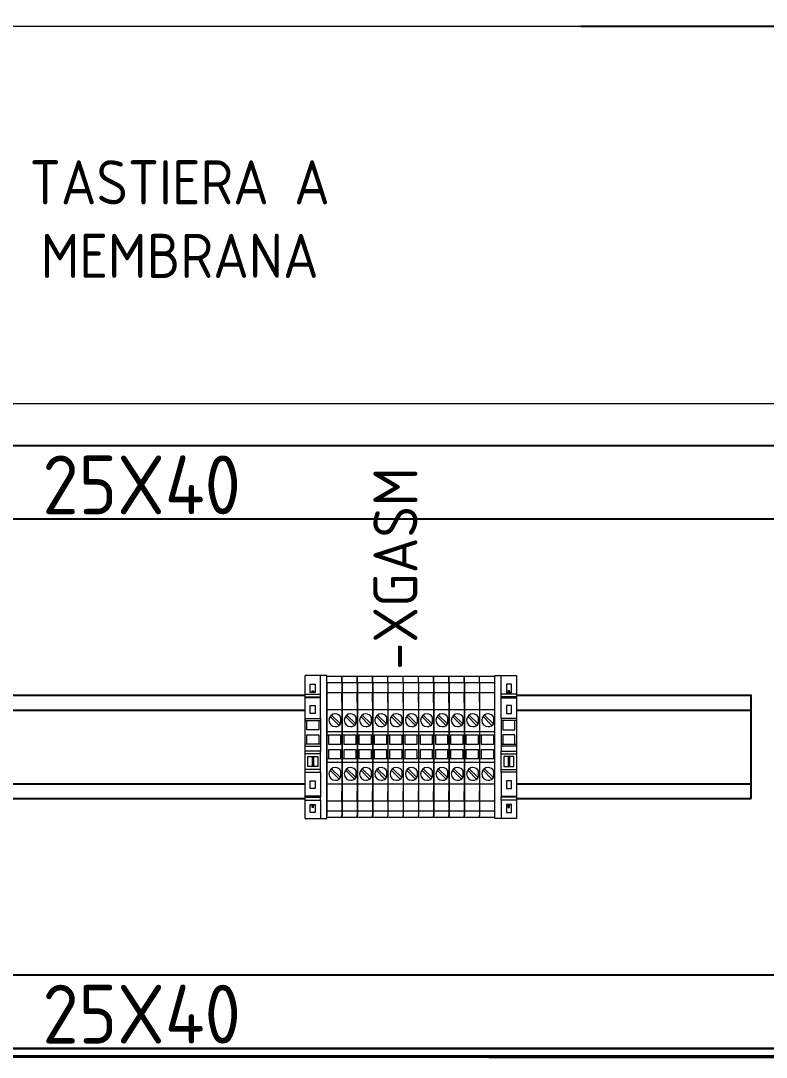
# Model space of a CAD drawing. Header units: millimetres. Extents: x 46611 to 59290, y 36233 to 38835.
# Drawn here: x 52260.4 to 52514.1, y 37348.5 to 37701 of the extents above; entities that cross this region are included whole.
import ezdxf
from ezdxf.enums import TextEntityAlignment as Align

# ---------------------------------------------------------------- set-up
doc = ezdxf.new("R2010")
doc.units = ezdxf.units.MM
doc.layers.add('000-PI-Oprema', color=30, linetype='Continuous', lineweight=5)
for name, color, linetype in [('000-PI-ORMAR', 2, 'Continuous'), ('000-PI_TEXT', 7, 'Continuous'), ('002-PI-Kabelska kanalica', 150, 'Continuous'), ('004-PI-DIN Šina', 3, 'Continuous')]:
    doc.layers.add(name, color=color, linetype=linetype)
doc.styles.add('PI0', font='isocpeur.ttf', dxfattribs={"width": 0.9})
doc.styles.get("Standard").update_dxf_attribs({"font": 'arial.ttf'})
doc.dimstyles.new('ISO-25-lb', dxfattribs={"dimtxt": 8, "dimasz": 8, "dimexe": 1.25, "dimexo": 0.625, "dimtad": 1, "dimtxsty": 'Standard', "dimcen": 5, "dimadec": 0, "dimazin": 0, "dimtfac": 1, "dimtmove": 0, "dimatfit": 3, "dimfxl": 1, "dimarcsym": 0})

# ---------------------------------------------------------------- blocks, each defined once
blk = doc.blocks.new('*U117')
blk.add_lwpolyline([(390, -17.5), (390, 17.5), (0, 17.5), (0, -17.5)], close=True)
for points in [[(0, 12.5), (390, 12.5)], [(0, -12.5), (390, -12.5)]]:
    blk.add_lwpolyline(points)
blk = doc.blocks.new('UT 2.5 - 3044076')
blk.add_wipeout([(51211.56, 37562.82), (51216.71, 37562.82), (51216.71, 37514.82), (51211.56, 37514.82)])
for p, q in [((51211.56, 37560.62), (51211.56, 37562.82)), ((51211.56, 37562.82), (51211.56, 37562.82)), ((51216.71, 37562.82), (51211.56, 37562.82)), ((51211.56, 37560.62), (51211.56, 37559.03)), ((51211.56, 37560.62), (51211.56, 37560.62)), ((51216.71, 37560.62), (51211.56, 37560.62)), ((51216.71, 37562.82), (51216.71, 37562.82)), ((51216.71, 37560.62), (51216.71, 37562.82)), ((51216.71, 37560.62), (51216.71, 37560.62)), ((51216.71, 37560.62), (51216.71, 37559.03)), ((51211.56, 37559.03), (51211.56, 37556.89)), ((51211.56, 37558.57), (51211.56, 37558.57)), ((51216.71, 37557.26), (51211.56, 37557.26)), ((51211.56, 37556.89), (51211.56, 37556.51)), ((51211.56, 37556.51), (51211.56, 37554)), ((51211.56, 37556.32), (51211.56, 37556.32)), ((51216.71, 37559.03), (51216.71, 37556.89)), ((51216.71, 37558.57), (51216.71, 37558.57)), ((51216.71, 37556.51), (51216.71, 37556.89)), ((51216.71, 37554), (51216.71, 37556.51)), ((51216.71, 37556.32), (51216.71, 37556.32)), ((51211.56, 37554), (51211.56, 37551.42)), ((51211.56, 37553.67), (51211.56, 37553.67)), ((51216.71, 37554.82), (51216.71, 37554.82)), ((51216.71, 37554), (51216.71, 37551.42)), ((51216.71, 37553.67), (51216.71, 37553.67)), ((51211.56, 37551.42), (51211.56, 37544.02)), ((51216.71, 37551.42), (51211.56, 37551.42)), ((51212.7, 37549.22), (51212.7, 37549.22)), ((51212.7, 37549.22), (51215.73, 37546.18)), ((51216.23, 37546.68), (51213.19, 37549.71)), ((51213.19, 37549.71), (51213.19, 37549.71)), ((51216.36, 37549.01), (51216.36, 37549.01)), ((51216.36, 37546.89), (51216.36, 37549.01)), ((51216.71, 37551.42), (51216.71, 37544.02)), ((51211.56, 37548.62), (51211.56, 37548.62)), ((51215.73, 37546.18), (51215.73, 37546.18)), ((51216.23, 37546.68), (51216.23, 37546.68)), ((51216.36, 37546.89), (51216.36, 37546.89)), ((51216.71, 37548.62), (51216.71, 37548.62)), ((51211.56, 37544.02), (51211.56, 37542.82)), ((51216.71, 37544.02), (51211.56, 37544.02)), ((51211.56, 37542.82), (51211.56, 37534.82)), ((51211.56, 37542.82), (51211.56, 37542.82)), ((51216.71, 37542.82), (51211.56, 37542.82)), ((51212.21, 37539.67), (51212.21, 37542.82)), ((51212.21, 37542.82), (51212.21, 37542.82)), ((51213.16, 37544.02), (51213.16, 37544.02)), ((51215.76, 37544.02), (51213.16, 37544.02)), ((51215.76, 37544.02), (51215.76, 37544.02)), ((51216.24, 37542.82), (51216.24, 37539.67)), ((51216.24, 37542.82), (51216.24, 37542.82)), ((51216.71, 37544.02), (51216.71, 37542.82)), ((51216.71, 37542.82), (51216.71, 37542.82)), ((51216.71, 37542.82), (51216.71, 37534.82)), ((51216.24, 37539.67), (51212.21, 37539.67)), ((51212.21, 37539.67), (51212.21, 37539.67)), ((51216.24, 37539.67), (51216.24, 37539.67)), ((51211.56, 37534.82), (51211.56, 37533.62)), ((51211.56, 37534.82), (51211.56, 37534.82)), ((51216.71, 37534.82), (51211.56, 37534.82)), ((51212.21, 37534.82), (51212.21, 37537.97)), ((51212.21, 37537.97), (51216.24, 37537.97)), ((51212.21, 37537.97), (51212.21, 37537.97)), ((51212.21, 37534.82), (51212.21, 37534.82)), ((51216.24, 37537.97), (51216.24, 37534.82)), ((51216.24, 37537.97), (51216.24, 37537.97)), ((51216.24, 37534.82), (51216.24, 37534.82)), ((51216.71, 37534.82), (51216.71, 37534.82)), ((51216.71, 37534.82), (51216.71, 37533.62)), ((51211.56, 37533.62), (51211.56, 37526.22)), ((51216.71, 37533.62), (51211.56, 37533.62)), ((51215.76, 37533.62), (51213.16, 37533.62)), ((51213.16, 37533.62), (51213.16, 37533.62)), ((51216.23, 37528.43), (51213.19, 37531.46)), ((51213.19, 37531.46), (51213.19, 37531.46)), ((51215.76, 37533.62), (51215.76, 37533.62)), ((51216.71, 37533.62), (51216.71, 37526.22)), ((51212.7, 37530.97), (51212.7, 37530.97)), ((51212.7, 37530.97), (51215.73, 37527.93)), ((51215.73, 37527.93), (51215.73, 37527.93)), ((51216.23, 37528.43), (51216.23, 37528.43)), ((51216.36, 37530.76), (51216.36, 37530.76)), ((51216.36, 37528.64), (51216.36, 37530.76)), ((51216.36, 37528.64), (51216.36, 37528.64)), ((51211.56, 37526.22), (51211.56, 37523.65)), ((51216.71, 37526.22), (51211.56, 37526.22)), ((51216.71, 37526.22), (51216.71, 37523.65)), ((51211.56, 37523.65), (51211.56, 37521.14)), ((51211.56, 37522.52), (51211.56, 37522.52)), ((51211.56, 37521.62), (51211.56, 37521.62)), ((51211.56, 37521.14), (51211.56, 37520.76)), ((51211.56, 37520.76), (51211.56, 37518.62)), ((51216.71, 37521.14), (51216.71, 37523.65)), ((51216.71, 37522.82), (51216.71, 37522.82)), ((51216.71, 37522.52), (51216.71, 37522.52)), ((51216.71, 37521.62), (51216.71, 37521.62)), ((51216.71, 37520.76), (51216.71, 37521.14)), ((51216.71, 37520.76), (51216.71, 37518.62)), ((51216.71, 37520.39), (51211.56, 37520.39)), ((51211.56, 37519.07), (51211.56, 37519.07)), ((51211.56, 37518.62), (51211.56, 37517.02)), ((51216.71, 37519.07), (51216.71, 37519.07)), ((51216.71, 37518.62), (51216.71, 37517.02)), ((51211.56, 37517.02), (51211.56, 37515.82)), ((51211.56, 37517.02), (51211.56, 37517.02)), ((51216.71, 37517.02), (51211.56, 37517.02)), ((51211.56, 37515.82), (51211.56, 37515.51)), ((51211.56, 37515.82), (51211.56, 37515.82)), ((51211.56, 37514.82), (51211.56, 37515.51)), ((51211.56, 37514.82), (51211.56, 37514.82)), ((51216.71, 37514.82), (51211.56, 37514.82)), ((51216.71, 37517.02), (51216.71, 37517.02)), ((51216.71, 37517.02), (51216.71, 37515.82)), ((51216.71, 37516.32), (51216.71, 37516.32)), ((51216.71, 37515.82), (51216.71, 37515.82)), ((51216.71, 37515.82), (51216.71, 37515.51)), ((51216.71, 37514.82), (51216.71, 37515.51)), ((51216.71, 37514.82), (51216.71, 37514.82))]:
    blk.add_line(p, q)
for centre, start, end in [((51214.46, 37547.95), 90, 270), ((51214.46, 37547.95), 29.1246, 90), ((51214.46, 37547.95), 270, 330.8754), ((51214.46, 37529.7), 90, 270), ((51214.46, 37529.7), 29.1246, 90), ((51214.46, 37529.7), 270, 330.8754)]:
    blk.add_arc(centre, 2.17, start, end)
blk = doc.blocks.new('*U125')
at = {"ltscale": 0.25}
blk.add_blockref('UT 2.5 - 3044076', (-51214.14, -37538.82), dxfattribs=at)
blk = doc.blocks.new('*U126')
at = {"layer": '000-PI-Oprema', "color": 0, "linetype": 'ByBlock', "lineweight": -2, "transparency": 16777216}
blk.add_blockref('*U125', (0, 0), dxfattribs=at)
blk.add_blockref('*U125', (5.2, 0), dxfattribs=at)
blk.add_blockref('*U125', (10.4, 0), dxfattribs=at)
blk.add_blockref('*U125', (15.6, 0), dxfattribs=at)
blk.add_blockref('*U125', (20.8, 0), dxfattribs=at)
blk.add_blockref('*U125', (26, 0), dxfattribs=at)
blk.add_blockref('*U125', (31.2, 0), dxfattribs=at)
blk.add_blockref('*U125', (36.4, 0), dxfattribs=at)
blk.add_blockref('*U125', (41.6, 0), dxfattribs=at)
blk.add_blockref('*U125', (46.8, 0), dxfattribs=at)
blk.add_blockref('*U125', (52, 0), dxfattribs=at)
blk = doc.blocks.new('*U121')
blk.add_wipeout([(-24.3, 0), (24.3, 0), (24.3, -7.35), (-24.3, -7.35)])
for p, q in [((24.3, 0), (-24.3, 0)), ((24.3, -7.35), (24.3, 0)), ((-24.3, 0), (-24.3, -7.35)), ((-18.03, -2.2), (-24.3, -2.2)), ((-18.03, -7.35), (-18.03, -2.2)), ((-17.1, -2.2), (-18.03, -2.2)), ((-17.1, -7.35), (-17.1, -2.2)), ((-17, -2.2), (-17.1, -2.2)), ((-17, -2.2), (-17, -7.35)), ((-16.74, -2.2), (-17, -2.2)), ((-16.74, -2.2), (-16.74, -7.35)), ((-9.72, -2.2), (-16.74, -2.2)), ((-9.72, -2.2), (-9, -2.2)), ((-9.72, -7.35), (-9.72, -2.2)), ((-9, -2.77), (-9, -2.2)), ((-9, -2.2), (-1, -2.2)), ((-9, -6.77), (-9, -2.77)), ((-9, -2.77), (-5.85, -2.77)), ((-5.85, -2.77), (-5.85, -6.77)), ((-4.15, -2.77), (-1, -2.77)), ((-4.15, -6.77), (-4.15, -2.77)), ((-1, -2.2), (-1, -2.77)), ((-1, -2.2), (-0.28, -2.2)), ((-1, -2.77), (-1, -6.77)), ((-0.28, -2.2), (1.39, -2.2)), ((-0.28, -7.35), (-0.28, -2.2)), ((2.32, -2.2), (1.39, -2.2)), ((1.39, -2.2), (1.39, -7.35)), ((7.69, -2.2), (2.32, -2.2)), ((2.32, -2.2), (2.32, -7.35)), ((3.22, -3.02), (6.67, -3.02)), ((3.22, -4.58), (3.22, -3.02)), ((6.67, -3.02), (6.67, -4.58)), ((7.69, -2.2), (7.69, -7.35)), ((8.51, -2.2), (7.69, -2.2)), ((8.51, -7.35), (8.51, -2.2)), ((8.51, -2.2), (16.74, -2.2)), ((16.74, -2.2), (16.74, -7.35)), ((16.74, -2.2), (17, -2.2)), ((17, -7.35), (17, -2.2)), ((17, -2.2), (17.1, -2.2)), ((18.03, -2.2), (17.1, -2.2)), ((17.1, -7.35), (17.1, -2.2)), ((18.03, -2.2), (24.3, -2.2)), ((18.03, -7.35), (18.03, -2.2)), ((-21.4, -5.62), (-21.4, -3.92)), ((-21.4, -3.92), (-18.5, -3.92)), ((-18.5, -5.62), (-21.4, -5.62)), ((-19.01, -4.58), (-19.15, -4.58)), ((-19.15, -4.98), (-19.15, -4.58)), ((-19.01, -4.98), (-19.15, -4.98)), ((-19.01, -4.58), (-19.01, -4.98)), ((-19.01, -4.58), (-18.5, -4.58)), ((-19.01, -4.98), (-18.5, -4.98)), ((-18.5, -3.92), (-18.5, -4.58)), ((-18.5, -4.58), (-18.5, -4.98)), ((-18.5, -4.98), (-18.5, -5.62)), ((-14.15, -3.92), (-11.45, -3.92)), ((-14.15, -5.62), (-14.15, -3.92)), ((-11.45, -5.62), (-14.15, -5.62)), ((-11.45, -3.92), (-11.45, -5.62)), ((-5.85, -6.77), (-9, -6.77)), ((-9, -7.35), (-9, -6.77)), ((-1, -6.77), (-4.15, -6.77)), ((-1, -6.77), (-1, -7.35)), ((3.22, -4.58), (6.67, -4.58)), ((3.22, -4.98), (3.22, -4.58)), ((3.22, -4.98), (6.67, -4.98)), ((3.22, -6.52), (3.22, -4.98)), ((6.67, -6.52), (3.22, -6.52)), ((6.67, -4.58), (6.67, -4.98)), ((6.67, -4.98), (6.67, -6.52)), ((11.45, -3.92), (14.15, -3.92)), ((11.45, -5.62), (11.45, -3.92)), ((14.15, -5.62), (11.45, -5.62)), ((14.15, -3.92), (14.15, -5.62)), ((19.55, -4.58), (19.55, -3.92)), ((19.55, -3.92), (22.25, -3.92)), ((19.55, -4.98), (19.55, -4.58)), ((19.55, -4.58), (19.89, -4.58)), ((19.55, -4.98), (19.89, -4.98)), ((19.55, -5.62), (19.55, -4.98)), ((22.25, -5.62), (19.55, -5.62)), ((19.89, -4.58), (19.89, -4.98)), ((20.59, -4.58), (19.89, -4.58)), ((20.59, -4.98), (19.89, -4.98)), ((20.59, -4.58), (20.59, -4.98)), ((22.25, -3.92), (22.25, -5.62)), ((-17.1, -7.35), (-18.03, -7.35)), ((-17, -7.35), (-17.1, -7.35)), ((-16.74, -7.35), (-17, -7.35)), ((-9.72, -7.35), (-9, -7.35))]:
    blk.add_line(p, q)
at = {"ltscale": 0.25}
blk.add_line((24.3, -7.35), (-24.3, -7.35), dxfattribs=at)
blk = doc.blocks.new('*U122')
blk.add_wipeout([(-24.3, -7.35), (24.3, -7.35), (24.3, 0), (-24.3, 0)])
at = {"ltscale": 0.25}
blk.add_line((-24.3, 0), (24.3, 0), dxfattribs=at)
for p, q in [((-18.03, 0), (-18.03, -5.15)), ((-17.1, 0), (-17.1, -5.15)), ((-17, -5.15), (-17, 0)), ((-16.74, -5.15), (-16.74, 0)), ((-9.72, 0), (-9.72, -5.15)), ((-9, 0), (-9, -0.57)), ((-1, -0.57), (-1, 0)), ((-0.28, 0), (-0.28, -5.15)), ((1.39, -5.15), (1.39, 0)), ((2.32, -5.15), (2.32, 0)), ((7.69, -5.15), (7.69, 0)), ((8.51, 0), (8.51, -5.15)), ((16.74, -5.15), (16.74, 0)), ((17, 0), (17, -5.15)), ((17.1, 0), (17.1, -5.15)), ((18.03, 0), (18.03, -5.15)), ((24.3, 0), (24.3, -7.35)), ((-24.3, -7.35), (-24.3, 0)), ((-21.4, -1.72), (-21.4, -3.42)), ((-18.5, -1.72), (-21.4, -1.72)), ((-21.4, -3.42), (-18.5, -3.42)), ((-19.01, -2.37), (-19.15, -2.37)), ((-19.15, -2.37), (-19.15, -2.77)), ((-19.01, -2.77), (-19.15, -2.77)), ((-19.01, -2.37), (-18.5, -2.37)), ((-19.01, -2.77), (-19.01, -2.37)), ((-19.01, -2.77), (-18.5, -2.77)), ((-18.5, -2.37), (-18.5, -1.72)), ((-18.5, -2.77), (-18.5, -2.37)), ((-18.5, -3.42), (-18.5, -2.77)), ((-14.15, -1.72), (-14.15, -3.42)), ((-11.45, -1.72), (-14.15, -1.72)), ((-14.15, -3.42), (-11.45, -3.42)), ((-11.45, -3.42), (-11.45, -1.72)), ((-9, -0.57), (-9, -4.57)), ((-5.85, -0.57), (-9, -0.57)), ((-5.85, -4.57), (-5.85, -0.57)), ((-4.15, -0.57), (-4.15, -4.57)), ((-1, -0.57), (-4.15, -0.57)), ((-1, -4.57), (-1, -0.57)), ((6.67, -0.82), (3.22, -0.82)), ((3.22, -0.82), (3.22, -2.37)), ((3.22, -2.37), (6.67, -2.37)), ((3.22, -2.37), (3.22, -2.77)), ((3.22, -2.77), (6.67, -2.77)), ((3.22, -2.77), (3.22, -4.32)), ((6.67, -2.37), (6.67, -0.82)), ((6.67, -2.77), (6.67, -2.37)), ((6.67, -4.32), (6.67, -2.77)), ((11.45, -1.72), (11.45, -3.42)), ((14.15, -1.72), (11.45, -1.72)), ((11.45, -3.42), (14.15, -3.42)), ((14.15, -3.42), (14.15, -1.72)), ((22.25, -1.72), (19.55, -1.72)), ((19.55, -1.72), (19.55, -2.37)), ((19.55, -2.37), (19.89, -2.37)), ((19.55, -2.37), (19.55, -2.77)), ((19.55, -2.77), (19.55, -3.42)), ((19.55, -2.77), (19.89, -2.77)), ((19.55, -3.42), (22.25, -3.42)), ((20.59, -2.37), (19.89, -2.37)), ((19.89, -2.77), (19.89, -2.37)), ((20.59, -2.77), (19.89, -2.77)), ((20.59, -2.77), (20.59, -2.37)), ((22.25, -3.42), (22.25, -1.72)), ((-18.03, -5.15), (-24.3, -5.15)), ((-17.1, -5.15), (-18.03, -5.15)), ((-17, -5.15), (-17.1, -5.15)), ((-16.74, -5.15), (-17, -5.15)), ((-9.72, -5.15), (-16.74, -5.15)), ((-9.72, -5.15), (-9, -5.15)), ((-9, -4.57), (-9, -5.15)), ((-9, -4.57), (-5.85, -4.57)), ((-9, -5.15), (-1, -5.15)), ((-4.15, -4.57), (-1, -4.57)), ((-1, -5.15), (-1, -4.57)), ((-1, -5.15), (-0.28, -5.15)), ((-0.28, -5.15), (1.39, -5.15)), ((2.32, -5.15), (1.39, -5.15)), ((7.69, -5.15), (2.32, -5.15)), ((3.22, -4.32), (6.67, -4.32)), ((8.51, -5.15), (7.69, -5.15)), ((8.51, -5.15), (16.74, -5.15)), ((16.74, -5.15), (17, -5.15)), ((17, -5.15), (17.1, -5.15)), ((18.03, -5.15), (17.1, -5.15)), ((18.03, -5.15), (24.3, -5.15)), ((24.3, -7.35), (-24.3, -7.35))]:
    blk.add_line(p, q)
blk = doc.blocks.new('*D139')
at = {"layer": '000-PI_TEXT', "color": 0, "linetype": 'Continuous', "lineweight": -2, "ltscale": 0.25, "transparency": 16777216}
for p, q in [((52818.49, 37759.13), (52818.49, 37863.43)), ((52388.93, 37739.13), (52819.74, 37739.13)), ((52818.49, 37699.13), (52818.49, 37739.13)), ((52451.03, 37699.13), (52819.74, 37699.13)), ((52818.49, 37679.13), (52818.49, 37659.13))]:
    blk.add_line(p, q, dxfattribs=at)
at = {"layer": '000-PI_TEXT', "color": 0, "ltscale": 0.25, "transparency": 16777216}
for points in [[(52815.16, 37759.13), (52821.83, 37759.13), (52818.49, 37739.13)], [(52815.16, 37679.13), (52821.83, 37679.13), (52818.49, 37699.13)]]:
    blk.add_solid(points, dxfattribs=at)
at = {"layer": 'Defpoints', "color": 0, "ltscale": 0.25, "transparency": 16777216}
for p in [(52388.31, 37739.13), (52450.4, 37699.13), (52818.49, 37699.13)]:
    blk.add_point(p, dxfattribs=at)
at = {"layer": '000-PI_TEXT', "color": 0, "ltscale": 0.25, "transparency": 16777216, "insert": (52805.28, 37845.74), "char_height": 20, "attachment_point": 5, "rotation": 90}
blk.add_mtext('40', dxfattribs=at)

msp = doc.modelspace()

# ---------------------------------------------------------------- linework, layer by layer
at = {"layer": '000-PI-Oprema', "ltscale": 0.25, "elevation": 0}
msp.add_lwpolyline([(52100.703, 37699.128), (52526.103, 37699.128), (52526.103, 37570.728), (52100.703, 37570.728)], close=True, dxfattribs=at)
at = {"layer": '000-PI-ORMAR', "ltscale": 0.25}
for p, q in [((52219.686, 37351.528), (52419.686, 37351.528)), ((52219.686, 37349.028), (52419.686, 37349.028)), ((52419.686, 37348.528), (52219.686, 37348.528))]:
    msp.add_line(p, q, dxfattribs=at)
at = {"layer": '000-PI-ORMAR'}
for p, q in [((52419.686, 37351.528), (52611.555, 37351.528)), ((52419.686, 37349.028), (52613.403, 37349.028)), ((52419.686, 37348.528), (52580.403, 37348.528))]:
    msp.add_line(p, q, dxfattribs=at)
at = {"layer": '002-PI-Kabelska kanalica', "ltscale": 0.25}
for points in [[(52041.555, 37556.528), (52586.555, 37556.528), (52586.555, 37531.528), (52041.555, 37531.528)], [(52041.555, 37376.528), (52586.555, 37376.528), (52586.555, 37351.528), (52041.555, 37351.528)]]:
    msp.add_lwpolyline(points, close=True, dxfattribs=at)

# ---------------------------------------------------------------- block references
at = {"layer": '004-PI-DIN Šina'}
msp.add_blockref('*U117', (52118.961, 37454.028), dxfattribs=at)

# ---------------------------------------------------------------- texts
at = {"layer": '000-PI_TEXT', "style": 'PI0', "width": 0.9}
msp.add_text('-XGASM', height=15, rotation=90, dxfattribs=at).set_placement((52387.872, 37514.711), align=Align.MIDDLE)
at = {"layer": '000-PI_TEXT', "attachment_point": 5, "style": 'PI0'}
for s, insert, char_height, width in [('TASTIERA A MEMBRANA', (52314.493, 37633.564), 15, 177.97513), ('25X40', (52301.555, 37543.184), 20, 570), ('25X40', (52301.555, 37363.184), 20, 570)]:
    msp.add_mtext(s, dxfattribs=dict(at, insert=insert, char_height=char_height, width=width))

# ---------------------------------------------------------------- dimensions: what is measured, and where the dimension line sits
at = {"layer": '000-PI_TEXT', "ltscale": 0.25}
dim = msp.add_linear_dim(base=(52818.492, 37699.128), p1=(52388.305, 37739.128), p2=(52450.403, 37699.128), angle=90, dimstyle='ISO-25-lb', override={"dimtxt": 20, "dimasz": 20, "dimgap": 3}, dxfattribs=at)
dim.commit()
dim.dimension.update_dxf_attribs({"geometry": '*D139', "text_midpoint": (52818.492, 37845.737), "dimtype": 160})

# ---------------------------------------------------------------- next in the draw order: block references
at = {"layer": '000-PI-Oprema'}
msp.add_blockref('*U126', (52367.128, 37454.028), dxfattribs=at)

# ---------------------------------------------------------------- next in the draw order: block references
at = {"layer": '000-PI-Oprema', "rotation": 270}
for name, p in [('*U121', (52364.553, 37454.028)), ('*U122', (52429.053, 37454.028))]:
    msp.add_blockref(name, p, dxfattribs=at)

doc.saveas('drawing.dxf')
